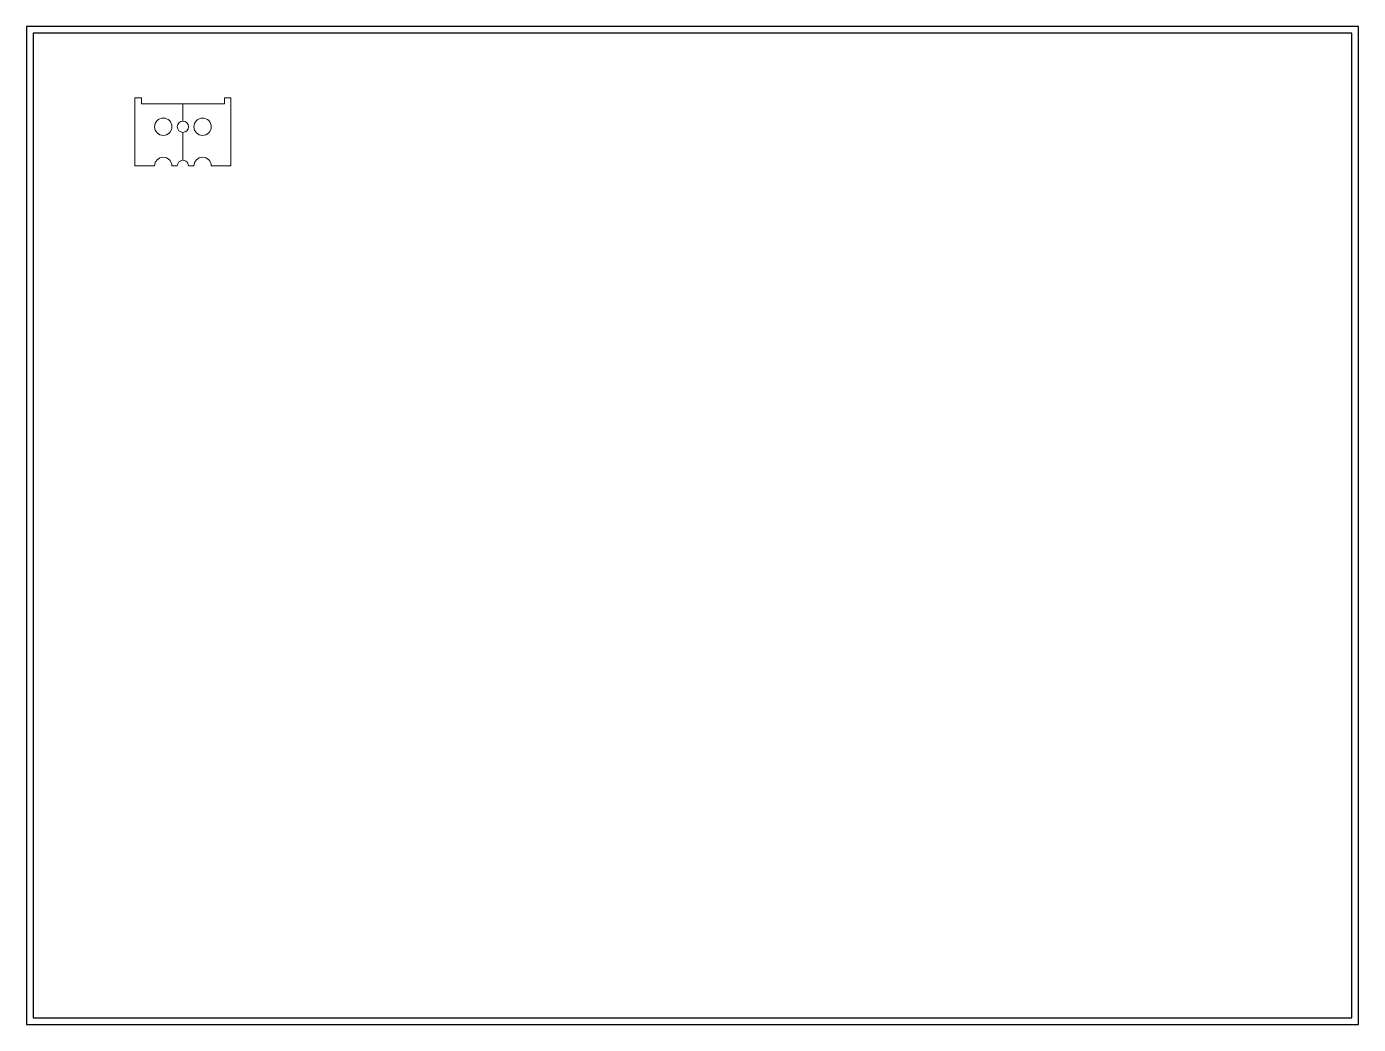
# Model space of a CAD drawing. Header units: millimetres. Extents: x 0 to 610, y 0 to 457.
import ezdxf

# ---------------------------------------------------------------- set-up
doc = ezdxf.new("R2010")
doc.units = ezdxf.units.MM
doc.header["$LTSCALE"] = 0.05
doc.linetypes.add('Dotted', pattern=[15, 12, -3])
doc.layers.get('0').update_dxf_attribs({"plot": 0})
doc.layers.add('CUT', color=1, linetype='Continuous', lineweight=0)

msp = doc.modelspace()

# ---------------------------------------------------------------- linework, layer by layer
msp.add_lwpolyline([(0, 0), (610, 0), (610, 457), (0, 457)], close=True)
at = {"linetype": 'Dotted'}
msp.add_lwpolyline([(3, 3), (607, 3), (607, 454), (3, 454)], close=True, dxfattribs=at)
at = {"layer": 'CUT'}
for p, q in [((52.58, 424.45), (49.58, 424.45)), ((49.58, 424.45), (49.58, 393.23)), ((52.58, 421.59), (52.58, 424.45)), ((90.58, 421.59), (52.58, 421.59)), ((71.58, 413.69), (71.58, 421.59)), ((93.58, 424.45), (90.58, 424.45)), ((90.58, 424.45), (90.58, 421.59)), ((93.58, 393.23), (93.58, 424.45)), ((71.58, 408.58), (71.58, 395.79)), ((49.58, 393.23), (58.61, 393.23)), ((66.55, 393.23), (69.02, 393.23)), ((74.14, 393.23), (76.61, 393.23)), ((84.55, 393.23), (93.58, 393.23))]:
    msp.add_line(p, q, dxfattribs=at)
for centre, radius in [((62.58, 411.13), 3.97), ((80.58, 411.13), 3.97), ((71.58, 411.13), 2.56)]:
    msp.add_circle(centre, radius, dxfattribs=at)
for centre, radius, end in [((62.58, 393.23), 3.97, 180), ((80.58, 393.23), 3.97, 180), ((71.58, 393.23), 2.56, 180.00002)]:
    msp.add_arc(centre, radius, 0, end, dxfattribs=at)

doc.saveas('drawing.dxf')
